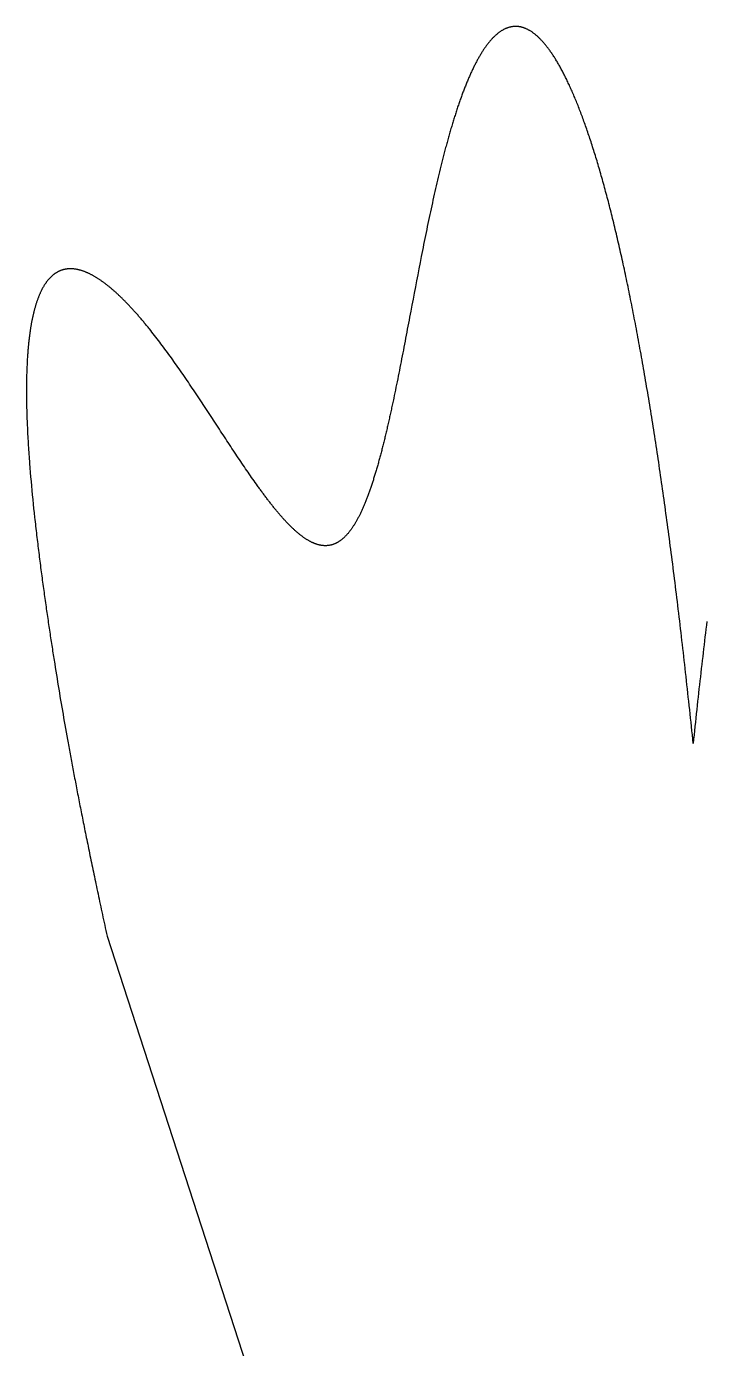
# Model space of a CAD drawing. Header units: millimetres. Extents: x 142 to 292, y 60 to 238.
# Drawn here: x 236.73 to 257.24, y 198.17 to 238.05 of the extents above; entities that cross this region are included whole.
import ezdxf

# ---------------------------------------------------------------- set-up
doc = ezdxf.new("R2010")
doc.units = ezdxf.units.MM
doc.header["$MEASUREMENT"] = 0
doc.layers.get('0').update_dxf_attribs({"lineweight": 0})

msp = doc.modelspace()

# ---------------------------------------------------------------- linework, layer by layer
at = {"color": 18, "lineweight": 25, "true_color": 0x000000}
msp.add_line((239.158, 210.61), (245.69, 190.506), dxfattribs=at)
for points in [[(256.841, 216.42), (256.828, 216.549), (256.815, 216.678), (256.801, 216.806), (256.788, 216.934), (256.775, 217.061), (256.761, 217.188), (256.748, 217.315), (256.735, 217.441), (256.721, 217.567), (256.708, 217.693), (256.694, 217.818), (256.681, 217.943), (256.667, 218.067), (256.654, 218.191), (256.64, 218.314), (256.626, 218.438), (256.613, 218.56), (256.599, 218.683), (256.586, 218.805), (256.572, 218.926), (256.558, 219.047), (256.544, 219.168), (256.531, 219.288), (256.517, 219.408), (256.503, 219.528), (256.489, 219.647), (256.475, 219.766), (256.462, 219.884), (256.448, 220.002), (256.434, 220.12), (256.42, 220.237), (256.406, 220.354), (256.392, 220.47), (256.378, 220.587), (256.364, 220.702), (256.35, 220.817), (256.336, 220.932), (256.322, 221.047), (256.308, 221.161), (256.293, 221.274), (256.279, 221.388), (256.265, 221.501), (256.251, 221.613), (256.237, 221.725), (256.222, 221.837), (256.208, 221.948), (256.194, 222.059), (256.179, 222.17), (256.165, 222.28), (256.151, 222.389), (256.136, 222.499), (256.122, 222.608), (256.107, 222.716), (256.093, 222.824), (256.079, 222.932), (256.064, 223.039), (256.05, 223.146), (256.035, 223.253), (256.02, 223.359), (256.006, 223.465), (255.991, 223.57), (255.977, 223.675), (255.962, 223.78), (255.947, 223.884), (255.933, 223.988), (255.918, 224.091), (255.903, 224.194), (255.888, 224.297), (255.874, 224.399), (255.859, 224.501), (255.844, 224.603), (255.829, 224.704), (255.814, 224.804), (255.8, 224.905), (255.785, 225.004), (255.77, 225.104), (255.755, 225.203), (255.74, 225.302), (255.725, 225.4), (255.71, 225.498), (255.695, 225.595), (255.68, 225.693), (255.665, 225.789), (255.65, 225.886), (255.635, 225.982), (255.62, 226.077), (255.605, 226.172), (255.589, 226.267), (255.574, 226.361), (255.559, 226.455), (255.544, 226.549), (255.529, 226.642), (255.513, 226.735), (255.498, 226.827), (255.483, 226.919), (255.468, 227.011), (255.452, 227.102), (255.437, 227.193), (255.422, 227.284), (255.406, 227.374), (255.391, 227.463), (255.376, 227.553), (255.36, 227.641), (255.345, 227.73), (255.329, 227.818), (255.314, 227.906), (255.298, 227.993), (255.283, 228.08), (255.267, 228.167), (255.252, 228.253), (255.236, 228.338), (255.221, 228.424), (255.205, 228.509), (255.19, 228.593), (255.174, 228.678), (255.158, 228.761), (255.143, 228.845), (255.127, 228.928), (255.112, 229.01), (255.096, 229.093), (255.08, 229.174), (255.065, 229.256), (255.049, 229.337), (255.033, 229.418), (255.017, 229.498), (255.002, 229.578), (254.986, 229.657), (254.97, 229.736), (254.954, 229.815), (254.938, 229.894), (254.923, 229.971), (254.907, 230.049), (254.891, 230.126), (254.875, 230.203), (254.859, 230.279), (254.843, 230.355), (254.827, 230.431), (254.812, 230.506), (254.796, 230.581), (254.78, 230.655), (254.764, 230.73), (254.748, 230.803), (254.732, 230.877), (254.716, 230.949), (254.7, 231.022), (254.684, 231.094), (254.668, 231.166), (254.652, 231.237), (254.636, 231.308), (254.62, 231.379), (254.604, 231.449), (254.588, 231.519), (254.572, 231.588), (254.555, 231.657), (254.539, 231.726), (254.523, 231.794), (254.507, 231.862), (254.491, 231.929), (254.475, 231.996), (254.459, 232.063), (254.443, 232.129), (254.426, 232.195), (254.41, 232.261), (254.394, 232.326), (254.378, 232.391), (254.362, 232.455), (254.346, 232.519), (254.329, 232.583), (254.313, 232.646), (254.297, 232.709), (254.281, 232.772), (254.265, 232.834), (254.248, 232.895), (254.232, 232.957), (254.216, 233.018), (254.2, 233.078), (254.183, 233.138), (254.167, 233.198), (254.151, 233.258), (254.134, 233.317), (254.118, 233.375), (254.102, 233.434), (254.086, 233.492), (254.069, 233.549), (254.053, 233.606), (254.037, 233.663), (254.02, 233.719), (254.004, 233.775), (253.988, 233.831), (253.971, 233.886), (253.955, 233.941), (253.939, 233.996), (253.922, 234.05), (253.906, 234.103), (253.89, 234.157), (253.873, 234.21), (253.857, 234.262), (253.841, 234.314), (253.824, 234.366), (253.808, 234.418), (253.792, 234.469), (253.775, 234.52), (253.759, 234.57), (253.743, 234.62), (253.726, 234.669), (253.71, 234.719), (253.694, 234.767), (253.677, 234.816), (253.661, 234.864), (253.644, 234.912), (253.628, 234.959), (253.612, 235.006), (253.595, 235.052), (253.579, 235.099), (253.563, 235.144), (253.546, 235.19), (253.53, 235.235), (253.514, 235.28), (253.497, 235.324), (253.481, 235.368), (253.464, 235.411), (253.448, 235.455), (253.432, 235.497), (253.415, 235.54), (253.399, 235.582), (253.383, 235.624), (253.366, 235.665), (253.35, 235.706), (253.334, 235.747), (253.317, 235.787), (253.301, 235.827), (253.285, 235.866), (253.268, 235.906), (253.252, 235.944), (253.236, 235.983), (253.219, 236.021), (253.203, 236.058), (253.187, 236.096), (253.171, 236.133), (253.154, 236.169), (253.138, 236.205), (253.122, 236.241), (253.105, 236.277), (253.089, 236.312), (253.073, 236.347), (253.057, 236.381), (253.04, 236.415), (253.024, 236.449), (253.008, 236.482), (252.992, 236.515), (252.975, 236.547), (252.959, 236.58), (252.943, 236.611), (252.927, 236.643), (252.911, 236.674), (252.894, 236.705), (252.878, 236.735), (252.862, 236.765), (252.846, 236.795), (252.83, 236.824), (252.813, 236.853), (252.797, 236.882), (252.781, 236.91), (252.765, 236.938), (252.749, 236.966), (252.733, 236.993), (252.717, 237.02), (252.701, 237.046), (252.685, 237.072), (252.668, 237.098), (252.652, 237.123), (252.636, 237.148), (252.62, 237.173), (252.604, 237.197), (252.588, 237.221), (252.572, 237.245), (252.556, 237.268), (252.54, 237.291), (252.524, 237.314), (252.508, 237.336), (252.492, 237.358), (252.476, 237.379), (252.461, 237.401), (252.445, 237.421), (252.429, 237.442), (252.413, 237.462), (252.397, 237.482), (252.381, 237.501), (252.365, 237.52), (252.349, 237.539), (252.334, 237.558), (252.318, 237.576), (252.302, 237.593), (252.286, 237.611), (252.27, 237.628), (252.255, 237.644), (252.239, 237.661), (252.223, 237.677), (252.207, 237.692), (252.192, 237.708), (252.176, 237.723), (252.16, 237.737), (252.145, 237.752), (252.129, 237.766), (252.113, 237.779), (252.098, 237.793), (252.082, 237.806), (252.067, 237.818), (252.051, 237.83), (252.036, 237.842), (252.02, 237.854), (252.005, 237.865), (251.989, 237.876), (251.974, 237.887), (251.958, 237.897), (251.943, 237.907), (251.927, 237.917), (251.912, 237.926), (251.896, 237.935), (251.881, 237.943), (251.866, 237.952), (251.85, 237.96), (251.835, 237.967), (251.82, 237.975), (251.804, 237.982), (251.789, 237.988), (251.774, 237.994), (251.759, 238), (251.743, 238.006), (251.728, 238.011), (251.713, 238.017), (251.698, 238.021), (251.683, 238.026), (251.668, 238.03), (251.653, 238.033), (251.638, 238.037), (251.622, 238.04), (251.607, 238.043), (251.592, 238.045), (251.577, 238.047), (251.562, 238.049), (251.548, 238.051), (251.533, 238.052), (251.518, 238.053), (251.503, 238.053), (251.488, 238.053), (251.473, 238.053), (251.458, 238.053), (251.443, 238.052), (251.429, 238.051), (251.414, 238.05), (251.399, 238.048), (251.384, 238.046), (251.37, 238.044), (251.355, 238.042), (251.34, 238.039), (251.326, 238.036), (251.311, 238.032), (251.297, 238.028), (251.282, 238.024), (251.267, 238.02), (251.253, 238.015), (251.238, 238.01), (251.224, 238.005), (251.21, 237.999), (251.195, 237.993), (251.181, 237.987), (251.166, 237.981), (251.152, 237.974), (251.138, 237.967), (251.123, 237.96), (251.109, 237.952), (251.095, 237.944), (251.081, 237.936), (251.066, 237.927), (251.052, 237.918), (251.038, 237.909), (251.024, 237.9), (251.01, 237.89), (250.996, 237.88), (250.982, 237.87), (250.968, 237.859), (250.954, 237.848), (250.94, 237.837), (250.926, 237.826), (250.912, 237.814), (250.898, 237.802), (250.884, 237.79), (250.87, 237.777), (250.856, 237.764), (250.842, 237.751), (250.829, 237.738), (250.815, 237.724), (250.801, 237.71), (250.788, 237.696), (250.774, 237.681), (250.76, 237.667), (250.747, 237.652), (250.733, 237.636), (250.719, 237.621), (250.706, 237.605), (250.692, 237.589), (250.679, 237.572), (250.665, 237.556), (250.652, 237.539), (250.639, 237.521), (250.625, 237.504), (250.612, 237.486), (250.598, 237.468), (250.585, 237.45), (250.572, 237.431), (250.559, 237.413), (250.545, 237.394), (250.532, 237.374), (250.519, 237.355), (250.506, 237.335), (250.493, 237.315), (250.48, 237.294), (250.467, 237.274), (250.454, 237.253), (250.441, 237.232), (250.428, 237.211), (250.415, 237.189), (250.402, 237.167), (250.389, 237.145), (250.376, 237.123), (250.363, 237.1), (250.35, 237.077), (250.338, 237.054), (250.325, 237.031), (250.312, 237.007), (250.299, 236.984), (250.287, 236.96), (250.274, 236.935), (250.261, 236.911), (250.249, 236.886), (250.236, 236.861), (250.224, 236.836), (250.211, 236.81), (250.199, 236.785), (250.186, 236.759), (250.174, 236.733), (250.162, 236.706), (250.149, 236.68), (250.137, 236.653), (250.125, 236.626), (250.112, 236.598), (250.1, 236.571), (250.088, 236.543), (250.076, 236.515), (250.063, 236.487), (250.051, 236.459), (250.039, 236.43), (250.027, 236.401), (250.015, 236.372), (250.003, 236.343), (249.991, 236.313), (249.979, 236.284), (249.967, 236.254), (249.955, 236.224), (249.943, 236.193), (249.931, 236.163), (249.92, 236.132), (249.908, 236.101), (249.896, 236.07), (249.884, 236.039), (249.873, 236.007), (249.861, 235.976), (249.849, 235.944), (249.838, 235.911), (249.826, 235.879), (249.814, 235.847), (249.803, 235.814), (249.791, 235.781), (249.78, 235.748), (249.768, 235.715), (249.757, 235.681), (249.745, 235.647), (249.734, 235.614), (249.723, 235.579), (249.711, 235.545), (249.7, 235.511), (249.689, 235.476), (249.678, 235.441), (249.666, 235.407), (249.655, 235.371), (249.644, 235.336), (249.633, 235.301), (249.622, 235.265), (249.611, 235.229), (249.6, 235.193), (249.589, 235.157), (249.578, 235.121), (249.567, 235.084), (249.556, 235.047), (249.545, 235.011), (249.534, 234.974), (249.523, 234.936), (249.512, 234.899), (249.501, 234.862), (249.49, 234.824), (249.48, 234.786), (249.469, 234.748), (249.458, 234.71), (249.447, 234.672), (249.437, 234.633), (249.426, 234.595), (249.416, 234.556), (249.405, 234.517), (249.394, 234.478), (249.384, 234.439), (249.373, 234.4), (249.363, 234.361), (249.352, 234.321), (249.342, 234.281), (249.331, 234.241), (249.321, 234.202), (249.311, 234.161), (249.3, 234.121), (249.29, 234.081), (249.28, 234.04), (249.269, 234), (249.259, 233.959), (249.249, 233.918), (249.239, 233.877), (249.229, 233.836), (249.218, 233.795), (249.208, 233.753), (249.188, 233.67), (249.168, 233.587), (249.148, 233.503), (249.128, 233.418), (249.108, 233.334), (249.088, 233.248), (249.069, 233.163), (249.049, 233.077), (249.03, 232.99), (249.01, 232.904), (248.991, 232.817), (248.972, 232.729), (248.952, 232.641), (248.933, 232.553), (248.914, 232.465), (248.895, 232.376), (248.876, 232.287), (248.858, 232.198), (248.839, 232.109), (248.82, 232.019), (248.802, 231.929), (248.783, 231.839), (248.765, 231.749), (248.746, 231.658), (248.728, 231.567), (248.709, 231.477), (248.691, 231.386), (248.673, 231.294), (248.655, 231.203), (248.637, 231.112), (248.601, 230.929), (248.565, 230.745), (248.53, 230.562), (248.494, 230.378), (248.459, 230.194), (248.424, 230.011), (248.389, 229.827), (248.355, 229.644), (248.32, 229.461), (248.303, 229.37), (248.285, 229.279), (248.268, 229.188), (248.251, 229.098), (248.234, 229.007), (248.216, 228.917), (248.199, 228.826), (248.182, 228.736), (248.165, 228.647), (248.148, 228.557), (248.131, 228.468), (248.114, 228.379), (248.097, 228.29), (248.08, 228.202), (248.062, 228.113), (248.045, 228.026), (248.028, 227.938), (248.011, 227.851), (247.994, 227.764), (247.977, 227.677), (247.96, 227.591), (247.943, 227.505), (247.926, 227.42), (247.908, 227.335), (247.891, 227.25), (247.874, 227.166), (247.857, 227.082), (247.84, 226.999), (247.822, 226.916), (247.805, 226.834), (247.796, 226.793), (247.788, 226.752), (247.779, 226.711), (247.77, 226.67), (247.762, 226.63), (247.753, 226.589), (247.744, 226.549), (247.736, 226.509), (247.727, 226.469), (247.718, 226.429), (247.71, 226.389), (247.701, 226.349), (247.692, 226.31), (247.683, 226.271), (247.675, 226.231), (247.666, 226.192), (247.657, 226.153), (247.648, 226.114), (247.64, 226.076), (247.631, 226.037), (247.622, 225.999), (247.613, 225.961), (247.604, 225.923), (247.595, 225.885), (247.587, 225.847), (247.578, 225.809), (247.569, 225.772), (247.56, 225.734), (247.551, 225.697), (247.542, 225.66), (247.533, 225.623), (247.524, 225.587), (247.515, 225.55), (247.506, 225.514), (247.497, 225.477), (247.488, 225.441), (247.479, 225.405), (247.47, 225.37), (247.461, 225.334), (247.452, 225.299), (247.443, 225.263), (247.434, 225.228), (247.425, 225.194), (247.416, 225.159), (247.407, 225.124), (247.397, 225.09), (247.388, 225.056), (247.379, 225.022), (247.37, 224.988), (247.361, 224.954), (247.351, 224.921), (247.342, 224.887), (247.333, 224.854), (247.324, 224.821), (247.314, 224.789), (247.305, 224.756), (247.296, 224.724), (247.286, 224.692), (247.277, 224.66), (247.268, 224.628), (247.258, 224.596), (247.249, 224.565), (247.239, 224.533), (247.23, 224.502), (247.22, 224.472), (247.211, 224.441), (247.201, 224.411), (247.192, 224.38), (247.182, 224.35), (247.173, 224.32), (247.163, 224.291), (247.153, 224.261), (247.144, 224.232), (247.134, 224.203), (247.124, 224.174), (247.115, 224.145), (247.105, 224.117), (247.095, 224.089), (247.085, 224.061), (247.075, 224.033), (247.066, 224.005), (247.056, 223.978), (247.046, 223.951), (247.036, 223.924), (247.026, 223.897), (247.016, 223.871), (247.006, 223.844), (246.996, 223.818), (246.986, 223.792), (246.976, 223.767), (246.966, 223.741), (246.956, 223.716), (246.946, 223.691), (246.936, 223.666), (246.925, 223.642), (246.915, 223.617), (246.905, 223.593), (246.895, 223.569), (246.885, 223.546), (246.874, 223.522), (246.864, 223.499), (246.854, 223.476), (246.843, 223.453), (246.833, 223.431), (246.822, 223.408), (246.812, 223.386), (246.801, 223.364), (246.791, 223.343), (246.78, 223.321), (246.77, 223.3), (246.759, 223.279), (246.749, 223.258), (246.738, 223.238), (246.727, 223.218), (246.717, 223.198), (246.706, 223.178), (246.695, 223.158), (246.684, 223.139), (246.673, 223.12), (246.663, 223.101), (246.652, 223.083), (246.641, 223.064), (246.63, 223.046), (246.619, 223.028), (246.608, 223.011), (246.597, 222.993), (246.586, 222.976), (246.575, 222.959), (246.564, 222.943), (246.552, 222.926), (246.541, 222.91), (246.53, 222.894), (246.519, 222.878), (246.508, 222.863), (246.496, 222.848), (246.485, 222.833), (246.474, 222.818), (246.462, 222.803), (246.451, 222.789), (246.439, 222.775), (246.428, 222.761), (246.416, 222.748), (246.405, 222.735), (246.393, 222.722), (246.381, 222.709), (246.37, 222.696), (246.358, 222.684), (246.346, 222.672), (246.335, 222.66), (246.323, 222.649), (246.311, 222.638), (246.299, 222.627), (246.287, 222.616), (246.275, 222.605), (246.263, 222.595), (246.251, 222.585), (246.239, 222.575), (246.227, 222.566), (246.215, 222.556), (246.203, 222.547), (246.191, 222.539), (246.179, 222.53), (246.167, 222.522), (246.154, 222.514), (246.142, 222.506), (246.13, 222.498), (246.117, 222.491), (246.105, 222.484), (246.092, 222.477), (246.08, 222.471), (246.068, 222.465), (246.055, 222.458), (246.042, 222.453), (246.03, 222.447), (246.017, 222.442), (246.004, 222.437), (245.992, 222.432), (245.979, 222.427), (245.966, 222.423), (245.953, 222.419), (245.941, 222.415), (245.928, 222.412), (245.915, 222.408), (245.902, 222.405), (245.889, 222.403), (245.876, 222.4), (245.863, 222.398), (245.85, 222.396), (245.836, 222.394), (245.823, 222.392), (245.81, 222.391), (245.797, 222.39), (245.783, 222.389), (245.77, 222.388), (245.757, 222.388), (245.743, 222.388), (245.73, 222.388), (245.717, 222.389), (245.703, 222.389), (245.689, 222.39), (245.676, 222.391), (245.662, 222.392), (245.649, 222.394), (245.635, 222.396), (245.621, 222.398), (245.607, 222.4), (245.594, 222.403), (245.58, 222.406), (245.566, 222.409), (245.552, 222.412), (245.538, 222.415), (245.524, 222.419), (245.51, 222.423), (245.496, 222.427), (245.482, 222.432), (245.468, 222.437), (245.454, 222.442), (245.439, 222.447), (245.425, 222.452), (245.411, 222.458), (245.397, 222.464), (245.382, 222.47), (245.368, 222.476), (245.354, 222.483), (245.339, 222.489), (245.325, 222.496), (245.31, 222.504), (245.295, 222.511), (245.281, 222.519), (245.266, 222.527), (245.252, 222.535), (245.237, 222.543), (245.222, 222.552), (245.207, 222.561), (245.192, 222.57), (245.178, 222.579), (245.163, 222.588), (245.148, 222.598), (245.133, 222.608), (245.118, 222.618), (245.103, 222.628), (245.088, 222.639), (245.073, 222.65), (245.057, 222.661), (245.042, 222.672), (245.027, 222.683), (245.012, 222.695), (244.996, 222.707), (244.981, 222.719), (244.966, 222.731), (244.95, 222.744), (244.935, 222.756), (244.919, 222.769), (244.904, 222.782), (244.888, 222.795), (244.873, 222.809), (244.857, 222.823), (244.842, 222.837), (244.826, 222.851), (244.81, 222.865), (244.794, 222.879), (244.779, 222.894), (244.763, 222.909), (244.747, 222.924), (244.731, 222.939), (244.715, 222.955), (244.699, 222.971), (244.683, 222.986), (244.667, 223.002), (244.651, 223.019), (244.635, 223.035), (244.619, 223.052), (244.603, 223.068), (244.586, 223.085), (244.57, 223.103), (244.554, 223.12), (244.538, 223.137), (244.521, 223.155), (244.505, 223.173), (244.488, 223.191), (244.472, 223.209), (244.455, 223.228), (244.439, 223.246), (244.422, 223.265), (244.406, 223.284), (244.389, 223.303), (244.373, 223.322), (244.356, 223.342), (244.339, 223.361), (244.322, 223.381), (244.306, 223.401), (244.289, 223.421), (244.272, 223.441), (244.255, 223.462), (244.238, 223.482), (244.221, 223.503), (244.204, 223.524), (244.187, 223.545), (244.17, 223.566), (244.153, 223.588), (244.136, 223.609), (244.119, 223.631), (244.102, 223.652), (244.085, 223.674), (244.067, 223.697), (244.05, 223.719), (244.033, 223.741), (244.016, 223.764), (243.998, 223.786), (243.981, 223.809), (243.963, 223.832), (243.946, 223.855), (243.928, 223.878), (243.911, 223.902), (243.893, 223.925), (243.876, 223.949), (243.858, 223.973), (243.841, 223.997), (243.823, 224.021), (243.805, 224.045), (243.788, 224.069), (243.77, 224.093), (243.752, 224.118), (243.734, 224.142), (243.717, 224.167), (243.699, 224.192), (243.663, 224.242), (243.627, 224.293), (243.591, 224.344), (243.555, 224.395), (243.519, 224.447), (243.483, 224.499), (243.446, 224.552), (243.41, 224.605), (243.373, 224.658), (243.336, 224.712), (243.3, 224.766), (243.263, 224.821), (243.226, 224.875), (243.189, 224.931), (243.151, 224.986), (243.114, 225.042), (243.077, 225.098), (243.039, 225.154), (243.002, 225.211), (242.964, 225.267), (242.927, 225.324), (242.889, 225.382), (242.851, 225.439), (242.813, 225.497), (242.775, 225.555), (242.737, 225.613), (242.699, 225.671), (242.661, 225.729), (242.622, 225.788), (242.584, 225.846), (242.546, 225.905), (242.469, 226.023), (242.391, 226.141), (242.314, 226.259), (242.236, 226.378), (242.158, 226.496), (242.08, 226.614), (242.002, 226.733), (241.924, 226.851), (241.846, 226.968), (241.806, 227.027), (241.767, 227.086), (241.728, 227.144), (241.689, 227.202), (241.649, 227.26), (241.61, 227.318), (241.571, 227.376), (241.531, 227.434), (241.492, 227.491), (241.453, 227.548), (241.413, 227.605), (241.374, 227.662), (241.334, 227.719), (241.295, 227.775), (241.256, 227.831), (241.216, 227.887), (241.177, 227.942), (241.138, 227.997), (241.099, 228.052), (241.059, 228.107), (241.02, 228.161), (240.981, 228.215), (240.942, 228.268), (240.902, 228.321), (240.863, 228.374), (240.824, 228.427), (240.785, 228.479), (240.746, 228.53), (240.707, 228.581), (240.668, 228.632), (240.629, 228.683), (240.591, 228.733), (240.552, 228.782), (240.513, 228.831), (240.475, 228.88), (240.436, 228.928), (240.417, 228.952), (240.397, 228.976), (240.378, 228.999), (240.359, 229.023), (240.34, 229.046), (240.321, 229.07), (240.301, 229.093), (240.282, 229.116), (240.263, 229.139), (240.244, 229.161), (240.225, 229.184), (240.206, 229.207), (240.187, 229.229), (240.168, 229.251), (240.149, 229.273), (240.13, 229.295), (240.111, 229.317), (240.092, 229.339), (240.073, 229.36), (240.054, 229.382), (240.035, 229.403), (240.017, 229.424), (239.998, 229.445), (239.979, 229.466), (239.96, 229.487), (239.941, 229.508), (239.923, 229.528), (239.904, 229.548), (239.885, 229.568), (239.867, 229.589), (239.848, 229.608), (239.83, 229.628), (239.811, 229.648), (239.793, 229.667), (239.774, 229.686), (239.756, 229.705), (239.737, 229.724), (239.719, 229.743), (239.7, 229.762), (239.682, 229.78), (239.664, 229.799), (239.645, 229.817), (239.627, 229.835), (239.609, 229.853), (239.591, 229.87), (239.573, 229.888), (239.555, 229.905), (239.536, 229.923), (239.518, 229.94), (239.5, 229.957), (239.482, 229.973), (239.464, 229.99), (239.447, 230.006), (239.429, 230.023), (239.411, 230.039), (239.393, 230.055), (239.375, 230.07), (239.358, 230.086), (239.34, 230.101), (239.322, 230.117), (239.305, 230.132), (239.287, 230.146), (239.269, 230.161), (239.252, 230.176), (239.235, 230.19), (239.217, 230.204), (239.2, 230.218), (239.182, 230.232), (239.165, 230.246), (239.148, 230.259), (239.131, 230.273), (239.113, 230.286), (239.096, 230.299), (239.079, 230.312), (239.062, 230.324), (239.045, 230.337), (239.028, 230.349), (239.011, 230.361), (238.994, 230.373), (238.978, 230.385), (238.961, 230.396), (238.944, 230.408), (238.927, 230.419), (238.911, 230.43), (238.894, 230.441), (238.878, 230.451), (238.861, 230.462), (238.845, 230.472), (238.828, 230.482), (238.812, 230.492), (238.796, 230.501), (238.779, 230.511), (238.763, 230.52), (238.747, 230.529), (238.731, 230.538), (238.715, 230.547), (238.699, 230.556), (238.683, 230.564), (238.667, 230.572), (238.651, 230.58), (238.635, 230.588), (238.619, 230.596), (238.604, 230.603), (238.588, 230.61), (238.573, 230.617), (238.557, 230.624), (238.542, 230.631), (238.526, 230.638), (238.511, 230.644), (238.495, 230.65), (238.48, 230.656), (238.465, 230.661), (238.45, 230.667), (238.435, 230.672), (238.42, 230.677), (238.405, 230.682), (238.39, 230.687), (238.375, 230.692), (238.36, 230.696), (238.345, 230.7), (238.33, 230.704), (238.316, 230.708), (238.301, 230.711), (238.287, 230.715), (238.272, 230.718), (238.258, 230.721), (238.243, 230.724), (238.229, 230.726), (238.215, 230.729), (238.201, 230.731), (238.187, 230.733), (238.173, 230.735), (238.159, 230.736), (238.145, 230.738), (238.131, 230.739), (238.117, 230.74), (238.103, 230.741), (238.089, 230.741), (238.076, 230.742), (238.062, 230.742), (238.049, 230.742), (238.035, 230.742), (238.022, 230.742), (238.009, 230.741), (237.995, 230.74), (237.982, 230.739), (237.969, 230.738), (237.956, 230.737), (237.943, 230.735), (237.93, 230.733), (237.917, 230.731), (237.905, 230.729), (237.892, 230.727), (237.879, 230.724), (237.867, 230.722), (237.854, 230.719), (237.842, 230.716), (237.829, 230.712), (237.817, 230.709), (237.805, 230.705), (237.792, 230.701), (237.78, 230.697), (237.768, 230.693), (237.756, 230.688), (237.744, 230.683), (237.732, 230.678), (237.721, 230.673), (237.709, 230.668), (237.697, 230.663), (237.686, 230.657), (237.674, 230.651), (237.663, 230.645), (237.651, 230.639), (237.64, 230.632), (237.629, 230.625), (237.618, 230.619), (237.607, 230.611), (237.596, 230.604), (237.585, 230.597), (237.574, 230.589), (237.563, 230.581), (237.552, 230.573), (237.541, 230.565), (237.531, 230.557), (237.52, 230.548), (237.51, 230.539), (237.499, 230.53), (237.489, 230.521), (237.479, 230.512), (237.469, 230.502), (237.459, 230.492), (237.449, 230.482), (237.439, 230.472), (237.429, 230.462), (237.419, 230.451), (237.409, 230.441), (237.399, 230.43), (237.39, 230.419), (237.38, 230.408), (237.371, 230.396), (237.361, 230.384), (237.352, 230.373), (237.343, 230.361), (237.334, 230.348), (237.325, 230.336), (237.316, 230.323), (237.307, 230.311), (237.298, 230.298), (237.289, 230.285), (237.28, 230.271), (237.271, 230.258), (237.263, 230.244), (237.254, 230.23), (237.246, 230.216), (237.238, 230.202), (237.229, 230.188), (237.221, 230.173), (237.213, 230.158), (237.205, 230.144), (237.197, 230.128), (237.189, 230.113), (237.181, 230.098), (237.173, 230.082), (237.165, 230.066), (237.158, 230.05), (237.15, 230.034), (237.143, 230.018), (237.135, 230.001), (237.128, 229.985), (237.12, 229.968), (237.113, 229.951), (237.106, 229.934), (237.099, 229.916), (237.092, 229.899), (237.085, 229.881), (237.078, 229.863), (237.071, 229.845), (237.065, 229.827), (237.058, 229.809), (237.051, 229.79), (237.045, 229.772), (237.038, 229.753), (237.032, 229.734), (237.026, 229.714), (237.019, 229.695), (237.013, 229.676), (237.007, 229.656), (237.001, 229.636), (236.995, 229.616), (236.989, 229.596), (236.984, 229.576), (236.978, 229.555), (236.972, 229.535), (236.967, 229.514), (236.961, 229.493), (236.956, 229.472), (236.95, 229.451), (236.945, 229.429), (236.94, 229.408), (236.934, 229.386), (236.929, 229.364), (236.924, 229.342), (236.919, 229.32), (236.914, 229.298), (236.91, 229.276), (236.905, 229.253), (236.9, 229.23), (236.895, 229.208), (236.891, 229.185), (236.886, 229.161), (236.882, 229.138), (236.878, 229.115), (236.873, 229.091), (236.869, 229.067), (236.865, 229.044), (236.861, 229.02), (236.857, 228.996), (236.853, 228.971), (236.849, 228.947), (236.845, 228.922), (236.841, 228.898), (236.837, 228.873), (236.834, 228.848), (236.83, 228.823), (236.827, 228.798), (236.823, 228.773), (236.82, 228.747), (236.817, 228.722), (236.813, 228.696), (236.81, 228.67), (236.807, 228.644), (236.804, 228.618), (236.801, 228.592), (236.798, 228.566), (236.795, 228.539), (236.792, 228.513), (236.79, 228.486), (236.787, 228.459), (236.784, 228.432), (236.782, 228.405), (236.779, 228.378), (236.777, 228.351), (236.774, 228.324), (236.772, 228.296), (236.77, 228.269), (236.768, 228.241), (236.765, 228.213), (236.763, 228.185), (236.761, 228.157), (236.759, 228.129), (236.757, 228.101), (236.756, 228.072), (236.752, 228.015), (236.749, 227.958), (236.746, 227.9), (236.743, 227.842), (236.74, 227.783), (236.738, 227.725), (236.736, 227.665), (236.734, 227.605), (236.732, 227.545), (236.73, 227.485), (236.729, 227.424), (236.728, 227.363), (236.727, 227.302), (236.727, 227.24), (236.726, 227.178), (236.726, 227.116), (236.726, 227.053), (236.726, 226.99), (236.726, 226.927), (236.727, 226.864), (236.727, 226.8), (236.728, 226.736), (236.729, 226.672), (236.731, 226.607), (236.732, 226.543), (236.734, 226.478), (236.735, 226.413), (236.737, 226.347), (236.739, 226.282), (236.742, 226.216), (236.744, 226.15), (236.747, 226.084), (236.75, 226.018), (236.753, 225.951), (236.756, 225.885), (236.759, 225.818), (236.762, 225.751), (236.766, 225.684), (236.77, 225.617), (236.773, 225.55), (236.777, 225.482), (236.781, 225.415), (236.786, 225.347), (236.79, 225.28), (236.795, 225.212), (236.799, 225.144), (236.804, 225.076), (236.809, 225.008), (236.814, 224.94), (236.819, 224.872), (236.83, 224.736), (236.841, 224.6), (236.852, 224.463), (236.864, 224.327), (236.877, 224.19), (236.889, 224.054), (236.902, 223.918), (236.916, 223.782), (236.929, 223.646), (236.943, 223.511), (236.958, 223.376), (236.972, 223.241), (236.98, 223.174), (236.987, 223.107), (236.995, 223.04), (237.002, 222.973), (237.01, 222.906), (237.018, 222.84), (237.025, 222.773), (237.033, 222.707), (237.041, 222.64), (237.049, 222.574), (237.057, 222.508), (237.065, 222.442), (237.073, 222.377), (237.081, 222.311), (237.089, 222.246), (237.097, 222.181), (237.105, 222.116), (237.113, 222.051), (237.121, 221.986), (237.13, 221.921), (237.138, 221.857), (237.146, 221.793), (237.154, 221.729), (237.163, 221.665), (237.171, 221.601), (237.18, 221.538), (237.188, 221.475), (237.196, 221.411), (237.205, 221.349), (237.213, 221.286), (237.222, 221.223), (237.23, 221.161), (237.239, 221.099), (237.247, 221.037), (237.256, 220.975), (237.265, 220.914), (237.273, 220.852), (237.282, 220.791), (237.29, 220.73), (237.299, 220.669), (237.308, 220.609), (237.316, 220.548), (237.325, 220.488), (237.333, 220.428), (237.342, 220.368), (237.351, 220.309), (237.359, 220.249), (237.368, 220.19), (237.377, 220.131), (237.385, 220.072), (237.394, 220.013), (237.403, 219.955), (237.411, 219.897), (237.42, 219.839), (237.429, 219.781), (237.438, 219.723), (237.446, 219.665), (237.455, 219.608), (237.464, 219.55), (237.472, 219.493), (237.481, 219.436), (237.49, 219.38), (237.499, 219.323), (237.507, 219.266), (237.516, 219.21), (237.525, 219.154), (237.534, 219.098), (237.542, 219.042), (237.551, 218.986), (237.56, 218.931), (237.569, 218.875), (237.578, 218.82), (237.595, 218.709), (237.613, 218.599), (237.631, 218.49), (237.648, 218.381), (237.666, 218.272), (237.684, 218.163), (237.702, 218.055), (237.72, 217.947), (237.738, 217.839), (237.756, 217.732), (237.774, 217.624), (237.793, 217.517), (237.83, 217.302), (237.848, 217.195), (237.867, 217.087), (237.886, 216.979), (237.905, 216.871), (237.924, 216.763), (237.944, 216.655), (237.963, 216.546), (237.983, 216.437), (237.993, 216.382), (238.003, 216.328), (238.013, 216.273), (238.023, 216.218), (238.033, 216.162), (238.043, 216.107), (238.053, 216.052), (238.063, 215.996), (238.074, 215.94), (238.084, 215.884), (238.095, 215.828), (238.105, 215.772), (238.116, 215.716), (238.126, 215.659), (238.137, 215.602), (238.148, 215.545), (238.159, 215.488), (238.169, 215.431), (238.18, 215.373), (238.191, 215.315), (238.203, 215.257), (238.214, 215.199), (238.225, 215.14), (238.236, 215.082), (238.248, 215.023), (238.259, 214.963), (238.271, 214.904), (238.282, 214.844), (238.294, 214.784), (238.306, 214.724), (238.317, 214.663), (238.329, 214.602), (238.341, 214.541), (238.354, 214.48), (238.366, 214.418), (238.378, 214.356), (238.39, 214.294), (238.403, 214.231), (238.415, 214.168), (238.428, 214.105), (238.441, 214.041), (238.453, 213.977), (238.466, 213.913), (238.479, 213.849), (238.492, 213.784), (238.506, 213.718), (238.519, 213.653), (238.532, 213.586), (238.546, 213.52), (238.559, 213.453), (238.573, 213.386), (238.587, 213.319), (238.601, 213.251), (238.615, 213.182), (238.629, 213.114), (238.643, 213.045), (238.658, 212.975), (238.672, 212.905), (238.686, 212.835), (238.701, 212.765), (238.716, 212.693), (238.731, 212.622), (238.746, 212.55), (238.761, 212.478), (238.776, 212.405), (238.791, 212.332), (238.807, 212.258), (238.822, 212.184), (238.838, 212.11), (238.854, 212.035), (238.87, 211.959), (238.886, 211.884), (238.902, 211.807), (238.918, 211.731), (238.934, 211.654), (238.951, 211.576), (238.967, 211.498), (238.984, 211.42), (239.001, 211.341), (239.018, 211.261), (239.035, 211.182), (239.052, 211.101), (239.07, 211.021), (239.087, 210.939), (239.105, 210.858), (239.122, 210.776), (239.14, 210.693), (239.158, 210.61)], [(257.254, 220.104), (257.24, 219.988), (257.225, 219.871), (257.211, 219.754), (257.197, 219.636), (257.183, 219.518), (257.169, 219.399), (257.155, 219.281), (257.141, 219.161), (257.127, 219.041), (257.113, 218.921), (257.099, 218.8), (257.085, 218.679), (257.071, 218.557), (257.057, 218.435), (257.044, 218.312), (257.03, 218.189), (257.016, 218.066), (257.003, 217.942), (256.989, 217.818), (256.975, 217.693), (256.962, 217.568), (256.948, 217.442), (256.935, 217.316), (256.921, 217.189), (256.908, 217.062), (256.894, 216.935), (256.881, 216.807), (256.868, 216.678), (256.854, 216.549), (256.841, 216.42)]]:
    msp.add_lwpolyline(points, dxfattribs=at)

doc.saveas('drawing.dxf')
